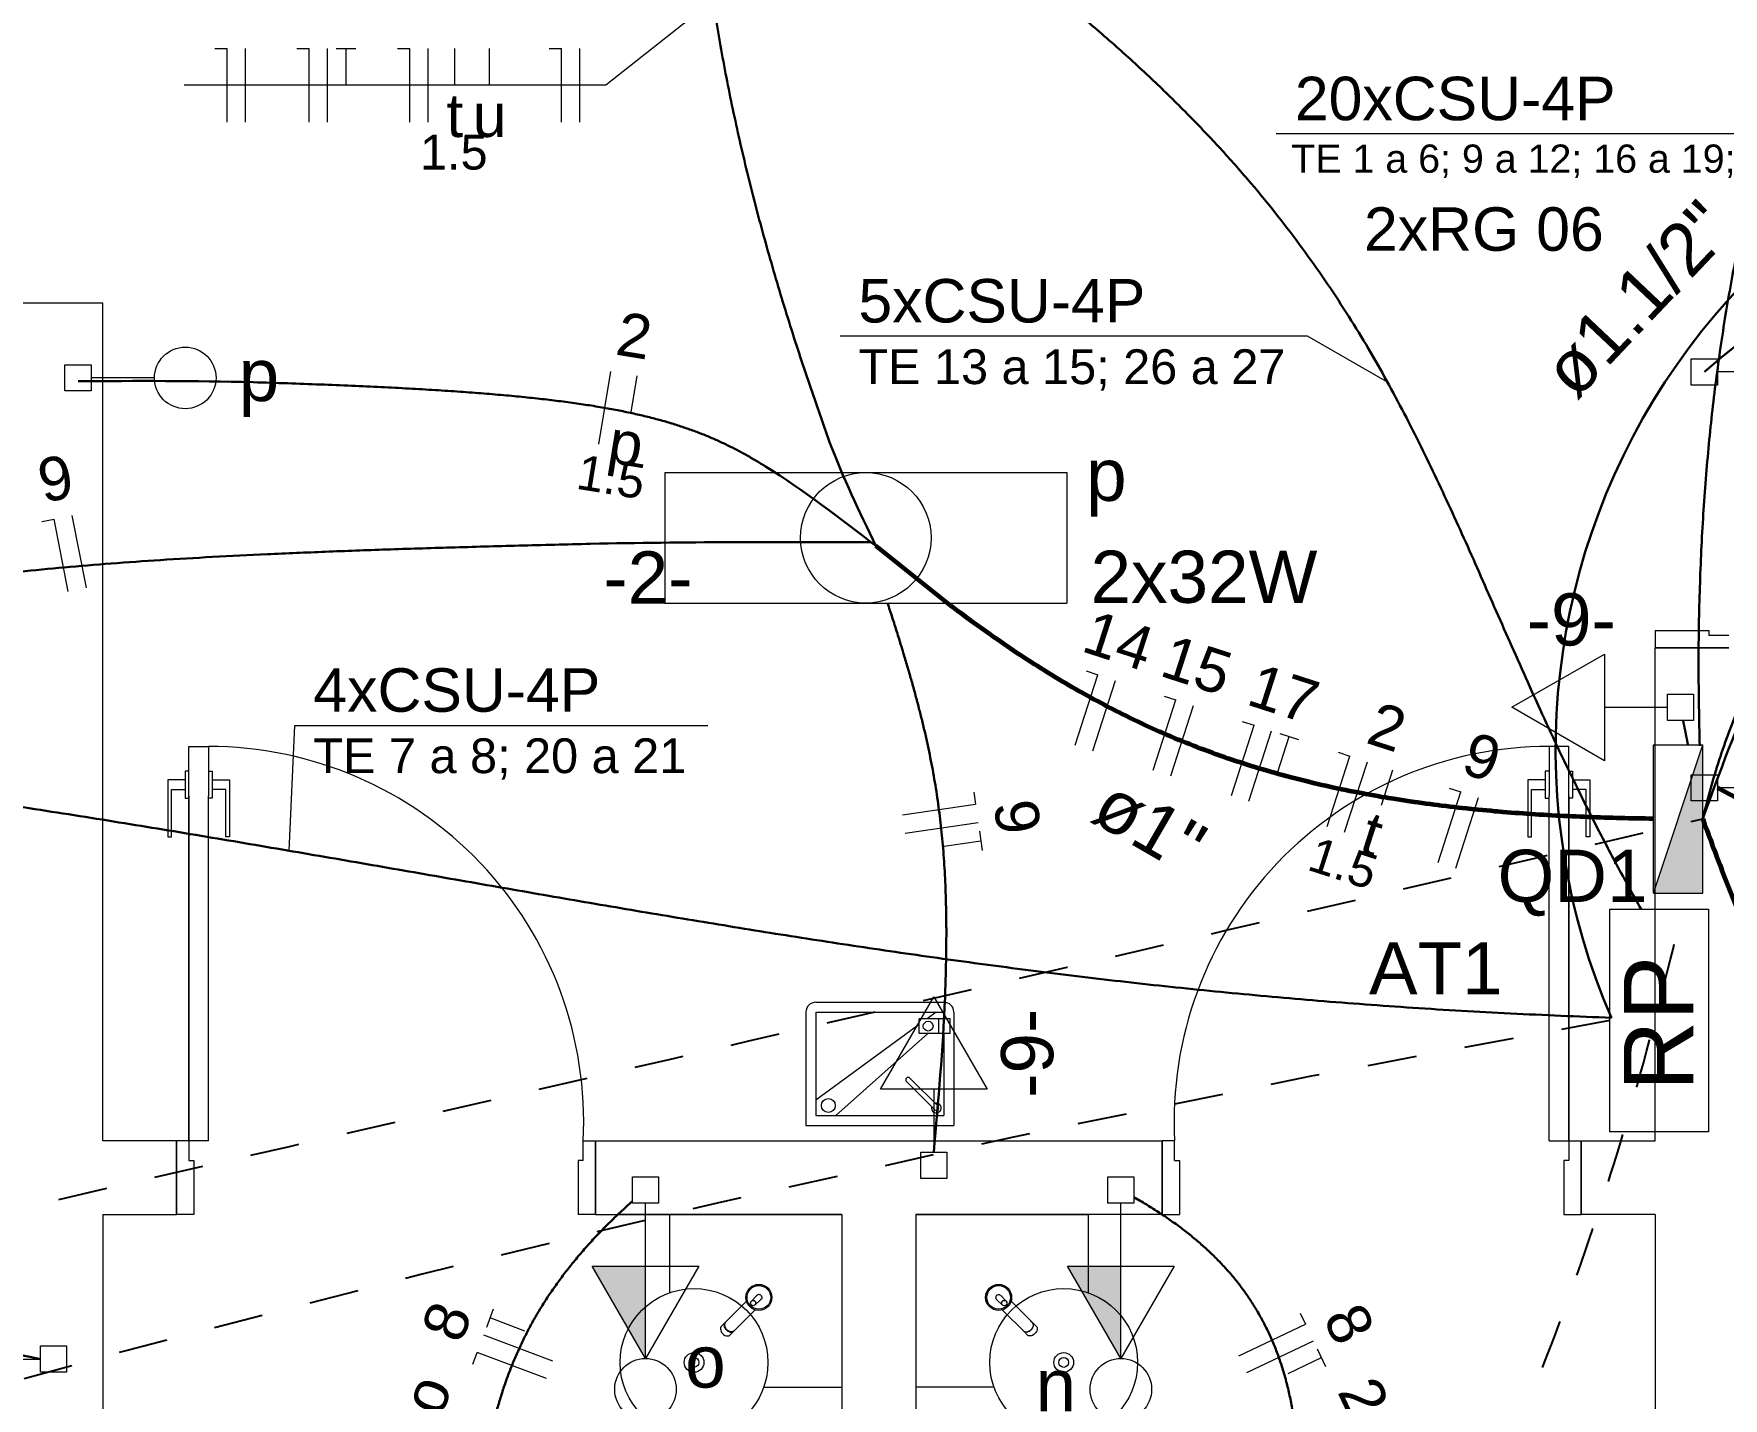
# Model space of a CAD drawing. Header units: millimetres. Extents: x 234.6 to 276.6, y 175.2 to 204.9.
# Drawn here: x 243.696 to 247.124, y 194.087 to 196.856 of the extents above; entities that cross this region are included whole.
import ezdxf

# ---------------------------------------------------------------- set-up
doc = ezdxf.new("R2010")
doc.units = ezdxf.units.MM
doc.header["$LTSCALE"] = 3
doc.header["$MEASUREMENT"] = 0
doc.linetypes.add('Dashed', pattern=[0.75, 0.5, -0.25])
doc.layers.get('0').update_dxf_attribs({"color": 2})
for name, color, linetype, lineweight in [('CE-Condutos', 3, 'Continuous', 30), ('CE-Textos condutos', 2, 'Continuous', 20), ('CE-Textos fios', 2, 'Continuous', 20), ('CROQUI', 1, 'Continuous', 13), ('EL-Condutos', 3, 'Continuous', 30), ('EL-Fios', 2, 'Continuous', 20), ('EL-Textos condutos', 2, 'Continuous', 20), ('EL-Textos fios', 2, 'Continuous', 20), ('EL-Textos pontos', 2, 'Continuous', 20), ('Folha_padrão', 6, 'Continuous', 60), ('P-SIMBOL', 170, 'Continuous', 20)]:
    doc.layers.add(name, color=color, linetype=linetype, lineweight=lineweight)
doc.styles.add('Arial', font='arial.ttf')

msp = doc.modelspace()

# ---------------------------------------------------------------- hatches: boundary and pattern name
at = {"layer": 'P-SIMBOL', "linetype": 'Continuous'}
for points in [[(246.9825, 195.1116), (247.0824, 195.1116), (247.0824, 195.4125)], [(244.9371, 194.3547), (244.9371, 194.1672), (244.8288, 194.3547)], [(245.9017, 194.3547), (245.9017, 194.1672), (245.7935, 194.3547)]]:
    msp.add_hatch(color=256, dxfattribs=at).paths.add_polyline_path(points)

# ---------------------------------------------------------------- linework, layer by layer
at = {"color": 3, "linetype": 'Dashed', "ltscale": 0.05}
msp.add_arc((253.192, 159.4538), 35.9553, 100.08801, 115.79053, dxfattribs=at)
for points in [[(237.5485, 191.8276), (240.0605, 193.3224), (244.4985, 194.6626), (247.0824, 195.2621)], [(238.078, 190.7824), (238.5554, 190.7721), (239.0218, 190.767), (239.4772, 190.7674), (239.9215, 190.774), (240.3543, 190.7874), (240.7757, 190.8082), (241.1854, 190.837), (241.5832, 190.8743), (241.9691, 190.9208), (242.3429, 190.977), (242.7044, 191.0435), (243.0535, 191.1209), (243.39, 191.2098), (243.7137, 191.3107), (244.0245, 191.4243), (244.3223, 191.5512), (244.6069, 191.6919), (244.8781, 191.8471), (245.1359, 192.0172), (245.3799, 192.203), (245.6101, 192.4049), (245.8264, 192.6237), (246.0285, 192.8598), (246.2163, 193.1138), (246.3897, 193.3864), (246.5485, 193.678), (246.6926, 193.9894), (246.8217, 194.3211), (246.9358, 194.6737), (247.0347, 195.0478)]]:
    msp.add_spline(points, degree=3, dxfattribs=at)
at = {"layer": 'CE-Condutos', "color": 170, "linetype": 'Continuous'}
msp.add_arc((248.1482, 195.4029), 1.3643, 90.2411, 203.5155, dxfattribs=at)
at = {"layer": 'CE-Condutos', "color": 170, "linetype": 'ByBlock', "ltscale": 0.05}
msp.add_spline([(246.9572, 195.0794), (246.9116, 195.1622), (246.8691, 195.2431), (246.8294, 195.322), (246.7921, 195.3992), (246.7568, 195.4748), (246.7232, 195.5488), (246.6909, 195.6215), (246.6594, 195.6929), (246.6285, 195.7631), (246.5977, 195.8323), (246.5666, 195.9006), (246.5349, 195.9682), (246.5022, 196.035), (246.4681, 196.1013), (246.4323, 196.1672), (246.3943, 196.2328), (246.3537, 196.2982), (246.3103, 196.3635), (246.2636, 196.4289), (246.2132, 196.4945), (246.1588, 196.5603), (246.0999, 196.6266), (246.0362, 196.6934), (245.9674, 196.7609), (245.893, 196.8291), (245.8126, 196.8983), (245.7259, 196.9684), (245.6326, 197.0397), (245.5321, 197.1123), (245.4242, 197.1862)], degree=3, dxfattribs=at)
at = {"layer": 'CE-Condutos', "color": 170, "linetype": 'Continuous'}
msp.add_spline([(240.6085, 195.5122), (241.2141, 195.5058), (241.4892, 195.4963), (241.7523, 195.4841), (242.0042, 195.4692), (242.2455, 195.452), (242.477, 195.4326), (242.6993, 195.4112), (242.9131, 195.3881), (243.1192, 195.3634), (243.3183, 195.3374), (243.511, 195.3102), (243.698, 195.2822), (243.8801, 195.2534), (244.058, 195.2241), (244.2323, 195.1945), (244.4038, 195.1649), (244.5731, 195.1354), (244.7409, 195.1062), (244.908, 195.0775), (245.0751, 195.0497), (245.2428, 195.0227), (245.4119, 194.997), (245.583, 194.9727), (245.7569, 194.9499), (245.9342, 194.9289), (246.1157, 194.91), (246.302, 194.8933), (246.4939, 194.879), (246.6921, 194.8674), (246.8972, 194.8586)], degree=3, dxfattribs=at)
at = {"layer": 'CE-Textos fios'}
for p, q in [((247.6006, 196.6525), (246.217, 196.6525)), ((246.2804, 196.2418), (245.3319, 196.2418)), ((246.2804, 196.2418), (245.3319, 196.2418)), ((246.4425, 196.1488), (246.2804, 196.2418)), ((244.2138, 195.1977), (244.2257, 195.4521)), ((244.2257, 195.4521), (245.0636, 195.4521)), ((244.2257, 195.4521), (245.0636, 195.4521))]:
    msp.add_line(p, q, dxfattribs=at)
at = {"layer": 'CROQUI'}
for p, q in [((243.8357, 196.3092), (243.5357, 196.3092)), ((243.8357, 194.6092), (243.8357, 196.3092)), ((246.9857, 195.6442), (246.9857, 195.6092)), ((247.0957, 195.6442), (246.9857, 195.6442)), ((246.9857, 195.6442), (246.9857, 195.6092)), ((247.0957, 195.6342), (247.0957, 195.6442)), ((246.9857, 194.6092), (246.9857, 195.6092)), ((247.1357, 195.6092), (246.9857, 195.6092)), ((246.9857, 195.6092), (247.1357, 195.6092)), ((247.1357, 195.6092), (246.9857, 195.6092)), ((247.1357, 195.6092), (246.9857, 195.6092)), ((246.9857, 195.6092), (247.1357, 195.6092)), ((246.9857, 194.6092), (246.9857, 195.6092)), ((247.1357, 195.6342), (247.0957, 195.6342)), ((244.0107, 194.6092), (244.0107, 195.4092)), ((244.0107, 194.6092), (244.0107, 195.4092)), ((244.0107, 195.4092), (244.0507, 195.4092)), ((244.0507, 195.4092), (244.0507, 195.3092)), ((246.8107, 195.4092), (246.7707, 195.4092)), ((246.7707, 195.4092), (246.7707, 195.3092)), ((246.8107, 194.6092), (246.8107, 195.4092)), ((246.8107, 194.6092), (246.8107, 195.4092)), ((244.0032, 195.3417), (243.9677, 195.3417)), ((243.9677, 195.3417), (243.9677, 195.2262)), ((244.0107, 195.3592), (244.0032, 195.3592)), ((244.0032, 195.3592), (244.0032, 195.3042)), ((244.0507, 195.3592), (244.0582, 195.3592)), ((244.0582, 195.3592), (244.0582, 195.3042)), ((244.0582, 195.3417), (244.0932, 195.3417)), ((244.0932, 195.3417), (244.0932, 195.2262)), ((246.7627, 195.3417), (246.7277, 195.3417)), ((246.7277, 195.3417), (246.7277, 195.2262)), ((246.7702, 195.3592), (246.7627, 195.3592)), ((246.7627, 195.3592), (246.7627, 195.3042)), ((246.8107, 195.3592), (246.8182, 195.3592)), ((246.8182, 195.3592), (246.8182, 195.3042)), ((246.8182, 195.3417), (246.8532, 195.3417)), ((246.8532, 195.3417), (246.8532, 195.2262)), ((243.9752, 195.2262), (243.9752, 195.3217)), ((243.9752, 195.3217), (244.0032, 195.3217)), ((244.0032, 195.3042), (244.0107, 195.3042)), ((244.0107, 195.3092), (244.0107, 194.6092)), ((244.0507, 194.6092), (244.0507, 195.3092)), ((244.0582, 195.3042), (244.0507, 195.3042)), ((244.0857, 195.3217), (244.0582, 195.3217)), ((244.0857, 195.2262), (244.0857, 195.3217)), ((246.7352, 195.2262), (246.7352, 195.3217)), ((246.7352, 195.3217), (246.7627, 195.3217)), ((246.7627, 195.3042), (246.7702, 195.3042)), ((246.7707, 194.6092), (246.7707, 195.3092)), ((246.8107, 195.3092), (246.8107, 194.6092)), ((246.8182, 195.3042), (246.8107, 195.3042)), ((246.8457, 195.3217), (246.8182, 195.3217)), ((246.8457, 195.2262), (246.8457, 195.3217)), ((243.9677, 195.2262), (243.9752, 195.2262)), ((244.0932, 195.2262), (244.0857, 195.2262)), ((246.7277, 195.2262), (246.7352, 195.2262)), ((246.8532, 195.2262), (246.8457, 195.2262)), ((245.2827, 194.8902), (245.5427, 194.8902)), ((245.2627, 194.8702), (245.2627, 194.6402)), ((245.2827, 194.8702), (245.5427, 194.8702)), ((245.2827, 194.8702), (245.2827, 194.6602)), ((245.4927, 194.8267), (245.4927, 194.8567)), ((245.5552, 194.8567), (245.4927, 194.8567)), ((245.5272, 194.8702), (245.5087, 194.8567)), ((245.5322, 194.8267), (245.5322, 194.8567)), ((245.5427, 194.8702), (245.5427, 194.8567)), ((245.5552, 194.8267), (245.5552, 194.8567)), ((245.5627, 194.8702), (245.5627, 194.6402)), ((245.4927, 194.8452), (245.2827, 194.6912)), ((245.3237, 194.6602), (245.5102, 194.8267)), ((245.5552, 194.8267), (245.4927, 194.8267)), ((245.5427, 194.8267), (245.5427, 194.6602)), ((245.5237, 194.6722), (245.4667, 194.7292)), ((245.5307, 194.6792), (245.4737, 194.7362)), ((245.2827, 194.6897), (245.2827, 194.6602)), ((245.2827, 194.6602), (245.5427, 194.6602)), ((245.2627, 194.6402), (245.5627, 194.6402)), ((243.9857, 194.6092), (243.8357, 194.6092)), ((243.9857, 194.6092), (243.9857, 194.4592)), ((243.9857, 194.6092), (243.9857, 194.4592)), ((243.9857, 194.6092), (243.9857, 194.4592)), ((243.9857, 194.6092), (243.9857, 194.4592)), ((243.9857, 194.6092), (243.9857, 194.4592)), ((243.9857, 194.6092), (243.9857, 194.4592)), ((243.9857, 194.6092), (243.9857, 194.4592)), ((244.0107, 194.6092), (243.9857, 194.6092)), ((243.9857, 194.6092), (243.9857, 194.4592)), ((243.9857, 194.4592), (243.9857, 194.6092)), ((243.9857, 194.6092), (243.9857, 194.4592)), ((244.0107, 194.6092), (244.0107, 194.5692)), ((244.0507, 194.6092), (244.0107, 194.6092)), ((244.8107, 194.6092), (244.8357, 194.6092)), ((244.8107, 194.5692), (244.8107, 194.6092)), ((244.8357, 194.6092), (245.9857, 194.6092)), ((244.8357, 194.6092), (244.8357, 194.4592)), ((244.8357, 194.4592), (244.8357, 194.6092)), ((244.8357, 194.6092), (244.8357, 194.4592)), ((244.8357, 194.6092), (244.8357, 194.4592)), ((244.8357, 194.4592), (244.8357, 194.6092)), ((244.8357, 194.6092), (244.8357, 194.4592)), ((245.9857, 194.6092), (245.9857, 194.4592)), ((245.9857, 194.4592), (245.9857, 194.6092)), ((245.9857, 194.6092), (245.9857, 194.4592)), ((246.0107, 194.6092), (245.9857, 194.6092)), ((245.9857, 194.6092), (245.9857, 194.4592)), ((245.9857, 194.4592), (245.9857, 194.6092)), ((245.9857, 194.6092), (245.9857, 194.4592)), ((246.0107, 194.5692), (246.0107, 194.6092)), ((246.7707, 194.6092), (246.8107, 194.6092)), ((246.8107, 194.6092), (246.8357, 194.6092)), ((246.8107, 194.6092), (246.8107, 194.5692)), ((246.8357, 194.6092), (246.9857, 194.6092)), ((246.8357, 194.6092), (246.8357, 194.4592)), ((246.8357, 194.6092), (246.8357, 194.4592)), ((246.8357, 194.6092), (246.8357, 194.4592)), ((246.8357, 194.6092), (246.8357, 194.4592)), ((246.8357, 194.6092), (246.8357, 194.4592)), ((246.8357, 194.6092), (246.8357, 194.4592)), ((246.8357, 194.6092), (246.8357, 194.4592)), ((246.8357, 194.4592), (246.8357, 194.6092)), ((246.8357, 194.6092), (246.8357, 194.4592)), ((244.0107, 194.5692), (244.0207, 194.5692)), ((244.0207, 194.5692), (244.0207, 194.4592)), ((244.8107, 194.5692), (244.8007, 194.5692)), ((244.8007, 194.5692), (244.8007, 194.4592)), ((246.0107, 194.5692), (246.0207, 194.5692)), ((246.0207, 194.5692), (246.0207, 194.4592)), ((246.8007, 194.5692), (246.8007, 194.4592)), ((246.8107, 194.5692), (246.8007, 194.5692)), ((243.8357, 194.4592), (243.8357, 194.0592)), ((243.8357, 194.4592), (243.9857, 194.4592)), ((244.0207, 194.4592), (243.9857, 194.4592)), ((244.8357, 194.4592), (244.8007, 194.4592)), ((244.8357, 194.4592), (245.3357, 194.4592)), ((245.1857, 194.4592), (244.8857, 194.4592)), ((245.2857, 194.4592), (244.9122, 194.4592)), ((244.9357, 194.4592), (245.3357, 194.4592)), ((244.9857, 194.4592), (244.9857, 194.3007)), ((245.3357, 194.4592), (244.9857, 194.4592)), ((245.0857, 194.4592), (245.2857, 194.4592)), ((245.3357, 194.4592), (245.3357, 194.1092)), ((245.3357, 194.4592), (245.3357, 192.6092)), ((245.4857, 194.4592), (245.4857, 194.1092)), ((245.4857, 194.4592), (245.8357, 194.4592)), ((245.9857, 194.4592), (245.4857, 194.4592)), ((245.4857, 194.4592), (245.4857, 192.6092)), ((245.8357, 194.4592), (245.8357, 194.3007)), ((245.9857, 194.4592), (246.0207, 194.4592)), ((246.8007, 194.4592), (246.8357, 194.4592)), ((246.9857, 194.4592), (246.8357, 194.4592)), ((246.9857, 194.4592), (246.9857, 194.0592)), ((245.1422, 194.2837), (245.0952, 194.2367)), ((245.1622, 194.2947), (245.1522, 194.2837)), ((245.1707, 194.2862), (245.1597, 194.2762)), ((245.1642, 194.2957), (245.1622, 194.2947)), ((245.1652, 194.2967), (245.1642, 194.2957)), ((245.1667, 194.2972), (245.1652, 194.2967)), ((245.1677, 194.2972), (245.1667, 194.2972)), ((245.1692, 194.2967), (245.1677, 194.2972)), ((245.1707, 194.2962), (245.1692, 194.2967)), ((245.1712, 194.2952), (245.1707, 194.2962)), ((245.1722, 194.2877), (245.1707, 194.2862)), ((245.1712, 194.2952), (245.1722, 194.2942)), ((245.1722, 194.2942), (245.1727, 194.2932)), ((245.1732, 194.2892), (245.1722, 194.2877)), ((245.1727, 194.2932), (245.1732, 194.2917)), ((245.1732, 194.2917), (245.1732, 194.2902)), ((245.1732, 194.2902), (245.1732, 194.2892)), ((245.6482, 194.2932), (245.6477, 194.2917)), ((245.6477, 194.2917), (245.6477, 194.2902)), ((245.6477, 194.2902), (245.6482, 194.2892)), ((245.6487, 194.2942), (245.6482, 194.2932)), ((245.6482, 194.2892), (245.6487, 194.2877)), ((245.6497, 194.2952), (245.6487, 194.2942)), ((245.6487, 194.2877), (245.6502, 194.2862)), ((245.6497, 194.2952), (245.6507, 194.2962)), ((245.6502, 194.2862), (245.6612, 194.2762)), ((245.6507, 194.2962), (245.6517, 194.2967)), ((245.6517, 194.2967), (245.6532, 194.2972)), ((245.6532, 194.2972), (245.6547, 194.2972)), ((245.6547, 194.2972), (245.6557, 194.2967)), ((245.6557, 194.2967), (245.6572, 194.2957)), ((245.6572, 194.2957), (245.6587, 194.2947)), ((245.6587, 194.2947), (245.6687, 194.2837)), ((245.6792, 194.2837), (245.7257, 194.2367)), ((245.0992, 194.2407), (245.0897, 194.2312)), ((245.0967, 194.2372), (245.0972, 194.2387)), ((245.0967, 194.2352), (245.0967, 194.2372)), ((245.0972, 194.2327), (245.0967, 194.2352)), ((245.0982, 194.2387), (245.0977, 194.2367)), ((245.0977, 194.2367), (245.0977, 194.2342)), ((245.0977, 194.2342), (245.0982, 194.2317)), ((245.0992, 194.2407), (245.0982, 194.2387)), ((245.1022, 194.2437), (245.0992, 194.2407)), ((245.1127, 194.2192), (245.1597, 194.2657)), ((245.7082, 194.2192), (245.6612, 194.2657)), ((245.7187, 194.2437), (245.7217, 194.2407)), ((245.7217, 194.2407), (245.7227, 194.2387)), ((245.7217, 194.2407), (245.7312, 194.2312)), ((245.7227, 194.2387), (245.7237, 194.2367)), ((245.7237, 194.2342), (245.7232, 194.2317)), ((245.7242, 194.2372), (245.7237, 194.2387)), ((245.7237, 194.2367), (245.7237, 194.2342)), ((245.7247, 194.2352), (245.7242, 194.2372)), ((245.7242, 194.2327), (245.7247, 194.2352)), ((245.0897, 194.2312), (245.0892, 194.2292)), ((245.0892, 194.2292), (245.0892, 194.2267)), ((245.0892, 194.2267), (245.0897, 194.2247)), ((245.0897, 194.2247), (245.0907, 194.2222)), ((245.0907, 194.2222), (245.0917, 194.2197)), ((245.0917, 194.2197), (245.0937, 194.2177)), ((245.0937, 194.2177), (245.0957, 194.2157)), ((245.0957, 194.2157), (245.0982, 194.2142)), ((245.0977, 194.2302), (245.0972, 194.2327)), ((245.0987, 194.2287), (245.0977, 194.2302)), ((245.0982, 194.2317), (245.0992, 194.2292)), ((245.0982, 194.2142), (245.1007, 194.2132)), ((245.1002, 194.2262), (245.0987, 194.2287)), ((245.0992, 194.2292), (245.1007, 194.2267)), ((245.1012, 194.2252), (245.1002, 194.2262)), ((245.1007, 194.2267), (245.1017, 194.2257)), ((245.1007, 194.2132), (245.1032, 194.2132)), ((245.1012, 194.2252), (245.1027, 194.2242)), ((245.1032, 194.2247), (245.1017, 194.2257)), ((245.1027, 194.2242), (245.1047, 194.2227)), ((245.1057, 194.2227), (245.1032, 194.2247)), ((245.1032, 194.2132), (245.1057, 194.2132)), ((245.1047, 194.2227), (245.1067, 194.2217)), ((245.1082, 194.2217), (245.1057, 194.2227)), ((245.1057, 194.2132), (245.1072, 194.2132)), ((245.1067, 194.2217), (245.1087, 194.2207)), ((245.1072, 194.2132), (245.1172, 194.2232)), ((245.1102, 194.2212), (245.1082, 194.2217)), ((245.1087, 194.2207), (245.1112, 194.2202)), ((245.1127, 194.2212), (245.1102, 194.2212)), ((245.1112, 194.2202), (245.1132, 194.2207)), ((245.1147, 194.2217), (245.1127, 194.2212)), ((245.1132, 194.2207), (245.1147, 194.2212)), ((245.1172, 194.2232), (245.1147, 194.2217)), ((245.1172, 194.2232), (245.1197, 194.2262)), ((245.7042, 194.2232), (245.7012, 194.2262)), ((245.7042, 194.2232), (245.7062, 194.2217)), ((245.7137, 194.2132), (245.7042, 194.2232)), ((245.7062, 194.2217), (245.7082, 194.2212)), ((245.7077, 194.2207), (245.7062, 194.2212)), ((245.7097, 194.2202), (245.7077, 194.2207)), ((245.7082, 194.2212), (245.7107, 194.2212)), ((245.7122, 194.2207), (245.7097, 194.2202)), ((245.7107, 194.2212), (245.7132, 194.2217)), ((245.7142, 194.2217), (245.7122, 194.2207)), ((245.7132, 194.2217), (245.7157, 194.2227)), ((245.7157, 194.2132), (245.7137, 194.2132)), ((245.7162, 194.2227), (245.7142, 194.2217)), ((245.7157, 194.2227), (245.7182, 194.2247)), ((245.7177, 194.2132), (245.7157, 194.2132)), ((245.7187, 194.2242), (245.7162, 194.2227)), ((245.7202, 194.2132), (245.7177, 194.2132)), ((245.7182, 194.2247), (245.7192, 194.2257)), ((245.7197, 194.2252), (245.7187, 194.2242)), ((245.7202, 194.2267), (245.7192, 194.2257)), ((245.7197, 194.2252), (245.7207, 194.2262)), ((245.7222, 194.2292), (245.7202, 194.2267)), ((245.7227, 194.2142), (245.7202, 194.2132)), ((245.7207, 194.2262), (245.7222, 194.2287)), ((245.7232, 194.2317), (245.7222, 194.2292)), ((245.7222, 194.2287), (245.7232, 194.2302)), ((245.7252, 194.2157), (245.7227, 194.2142)), ((245.7232, 194.2302), (245.7242, 194.2327)), ((245.7272, 194.2177), (245.7252, 194.2157)), ((245.7292, 194.2197), (245.7272, 194.2177)), ((245.7307, 194.2222), (245.7292, 194.2197)), ((245.7317, 194.2247), (245.7307, 194.2222)), ((245.7312, 194.2312), (245.7317, 194.2292)), ((245.7317, 194.2292), (245.7317, 194.2267)), ((245.7317, 194.2267), (245.7317, 194.2247)), ((245.1767, 194.1092), (245.3357, 194.1092)), ((245.6442, 194.1092), (245.4857, 194.1092))]:
    msp.add_line(p, q, dxfattribs=at)
for centre, radius in [((245.5107, 194.8417), 0.00991), ((245.3082, 194.6807), 0.0141), ((245.0357, 194.1592), 0.15), ((245.1672, 194.2912), 0.0264), ((245.1672, 194.2912), 0.024), ((245.6537, 194.2912), 0.0264), ((245.6537, 194.2912), 0.024), ((245.7857, 194.1592), 0.15), ((245.1557, 194.2797), 0.0054), ((245.6652, 194.2797), 0.0054), ((245.0357, 194.1592), 0.02), ((245.0357, 194.1592), 0.01), ((245.7857, 194.1592), 0.02), ((245.7857, 194.1592), 0.01)]:
    msp.add_circle(centre, radius, dxfattribs=at)
for centre, radius, start, end in [((244.0507, 194.6482), 0.761, 357.062, 90), ((246.7707, 194.6482), 0.761, 90, 182.938), ((245.2827, 194.8702), 0.02, 90, 180), ((245.5427, 194.8702), 0.02, 0, 90), ((245.4702, 194.7327), 0.005, 45, 225), ((245.5272, 194.6757), 0.00991, 165.305, 104.695), ((245.5272, 194.6757), 0.005, 225, 45)]:
    msp.add_arc(centre, radius, start, end, dxfattribs=at)
at = {"layer": 'EL-Condutos', "color": 3, "linetype": 'Continuous'}
msp.add_arc((248.0427, 195.0878), 1.4441, 76.4621, 131.5057, dxfattribs=at)
for points in [[(254.8529, 199.1243), (254.6101, 198.7728), (254.3549, 198.4626), (254.0883, 198.1909), (253.8118, 197.9548), (253.5263, 197.7517), (253.2333, 197.5787), (252.9339, 197.4332), (252.6293, 197.3122), (252.3208, 197.213), (252.0095, 197.133), (251.6967, 197.0692), (251.3835, 197.0189), (251.0713, 196.9793), (250.7612, 196.9478), (250.4545, 196.9214), (250.1523, 196.8974), (249.8559, 196.8731), (249.5665, 196.8456), (249.2853, 196.8122), (249.0135, 196.7702), (248.7524, 196.7167), (248.5032, 196.6489), (248.267, 196.5642), (248.0451, 196.4597), (247.8388, 196.3327), (247.6492, 196.1803), (247.4775, 195.9998), (247.325, 195.7885), (247.1929, 195.5435), (247.0824, 195.2621)], [(247.0824, 195.2621), (247.0981, 195.3227), (247.116, 195.3818), (247.136, 195.4394), (247.1581, 195.4953), (247.1821, 195.5497), (247.208, 195.6024), (247.2359, 195.6535), (247.2655, 195.703), (247.2968, 195.7508), (247.3298, 195.797), (247.3644, 195.8414), (247.4006, 195.8842), (247.4383, 195.9252), (247.4774, 195.9645), (247.5178, 196.002), (247.5596, 196.0378), (247.6027, 196.0718), (247.6469, 196.104), (247.6922, 196.1344), (247.7386, 196.1629), (247.786, 196.1896), (247.8343, 196.2145), (247.8836, 196.2375), (247.9336, 196.2586), (247.9844, 196.2777), (248.0359, 196.295), (248.088, 196.3103), (248.1407, 196.3237), (248.1939, 196.3351), (248.2476, 196.3446)], [(245.4048, 195.8161), (245.1804, 195.9776), (245.1608, 195.9896), (245.1411, 196.0009), (245.121, 196.0117), (245.1006, 196.022), (245.0796, 196.0317), (245.058, 196.0409), (245.0355, 196.0496), (245.0121, 196.0578), (244.9877, 196.0656), (244.962, 196.0729), (244.9349, 196.0798), (244.9064, 196.0863), (244.8763, 196.0924), (244.8445, 196.0981), (244.8107, 196.1035), (244.775, 196.1085), (244.7371, 196.1132), (244.697, 196.1176), (244.6544, 196.1217), (244.6093, 196.1255), (244.5615, 196.1291), (244.5109, 196.1324), (244.4573, 196.1356), (244.4007, 196.1385), (244.3409, 196.1412), (244.2777, 196.1438), (244.211, 196.1462), (244.1408, 196.1484), (243.7857, 196.1506)], [(245.4283, 195.7005), (245.4379, 195.6707), (245.4472, 195.6417), (245.456, 195.6134), (245.4643, 195.5858), (245.4723, 195.5588), (245.4798, 195.5323), (245.4869, 195.5063), (245.4936, 195.4806), (245.4999, 195.4553), (245.5058, 195.4302), (245.5112, 195.4052), (245.5163, 195.3803), (245.521, 195.3555), (245.5253, 195.3306), (245.5292, 195.3055), (245.5327, 195.2803), (245.5359, 195.2548), (245.5386, 195.2289), (245.541, 195.2026), (245.543, 195.1758), (245.5446, 195.1485), (245.5459, 195.1205), (245.5468, 195.0918), (245.5474, 195.0623), (245.5476, 195.0319), (245.5474, 195.0006), (245.5469, 194.9684), (245.5461, 194.935), (245.5449, 194.9005), (245.5221, 194.5857)], [(244.9108, 194.4865), (244.8863, 194.4641), (244.863, 194.4418), (244.841, 194.4195), (244.8203, 194.3971), (244.8008, 194.3747), (244.7824, 194.3522), (244.7651, 194.3297), (244.7489, 194.307), (244.7337, 194.2843), (244.7195, 194.2613), (244.7063, 194.2382), (244.694, 194.2148), (244.6826, 194.1912), (244.672, 194.1674), (244.6623, 194.1433), (244.6532, 194.1189), (244.645, 194.0941), (244.6374, 194.069), (244.6304, 194.0435), (244.6241, 194.0177), (244.6183, 193.9913), (244.613, 193.9646), (244.6082, 193.9374), (244.6039, 193.9096), (244.6, 193.8814), (244.5965, 193.8526), (244.5932, 193.8232), (244.5903, 193.7932), (244.5877, 193.7626), (244.5914, 193.5992)], [(245.9284, 194.4944), (245.9528, 194.4801), (245.9764, 194.4653), (245.9992, 194.45), (246.0211, 194.4342), (246.0422, 194.4179), (246.0624, 194.401), (246.0817, 194.3835), (246.1001, 194.3654), (246.1176, 194.3466), (246.1342, 194.3271), (246.1498, 194.3068), (246.1645, 194.2857), (246.1782, 194.2638), (246.1909, 194.241), (246.2026, 194.2174), (246.2133, 194.1928), (246.223, 194.1673), (246.2316, 194.1408), (246.2392, 194.1132), (246.2457, 194.0845), (246.2511, 194.0548), (246.2555, 194.0239), (246.2587, 193.9918), (246.2608, 193.9586), (246.2617, 193.924), (246.2615, 193.8882), (246.2602, 193.8511), (246.2576, 193.8126), (246.2539, 193.7728), (246.2405, 193.5992)]]:
    msp.add_spline(points, degree=3, dxfattribs=at)
for points, knots in [([(247.0763, 195.4107), (247.0752, 195.4637), (247.073, 195.568), (247.0755, 195.7217), (247.0821, 195.87), (247.0932, 196.0131), (247.1085, 196.1511), (247.1279, 196.2844), (247.1513, 196.4132), (247.1786, 196.5376), (247.2096, 196.6579), (247.2442, 196.7744), (247.2824, 196.8871), (247.3239, 196.9964), (247.3687, 197.1025), (247.4166, 197.2055), (247.4675, 197.3058), (247.5213, 197.4035), (247.5778, 197.4989), (247.637, 197.5921), (247.6987, 197.6834), (247.7628, 197.7731), (247.8292, 197.8612), (247.8977, 197.9482), (247.9682, 198.0341), (248.0406, 198.1193), (248.1148, 198.2039), (248.1906, 198.2881), (248.268, 198.3722), (248.3469, 198.4563), (248.4273, 198.5422), (248.4832, 198.5983), (248.512, 198.6267)], [0, 0, 0, 0, 0.159246, 0.312835, 0.461124, 0.604474, 0.743249, 0.877812, 1.008529, 1.135759, 1.259861, 1.381184, 1.500073, 1.616859, 1.731863, 1.845389, 1.957729, 2.069154, 2.179919, 2.29026, 2.400394, 2.51052, 2.620817, 2.73145, 2.842566, 2.954298, 3.066766, 3.180078, 3.294334, 3.409624, 3.526033, 3.647326, 3.647326, 3.647326, 3.647326]), ([(245.1011, 197.8582), (245.0962, 197.838), (245.0869, 197.7977), (245.0749, 197.7368), (245.0649, 197.6759), (245.0567, 197.6145), (245.0503, 197.5527), (245.0457, 197.4905), (245.0428, 197.428), (245.0415, 197.3653), (245.0418, 197.3022), (245.0437, 197.2389), (245.0471, 197.1753), (245.052, 197.1116), (245.0583, 197.0477), (245.0659, 196.9837), (245.0748, 196.9196), (245.085, 196.8554), (245.0965, 196.7911), (245.1091, 196.7269), (245.1228, 196.6626), (245.1376, 196.5984), (245.1534, 196.5342), (245.1701, 196.4702), (245.1878, 196.4063), (245.2064, 196.3425), (245.2258, 196.2789), (245.246, 196.2155), (245.2669, 196.1524), (245.2886, 196.0896), (245.3282, 195.9749), (245.3713, 195.8855), (245.4048, 195.8161)], [0.12389, 0.12389, 0.12389, 0.12389, 0.186412, 0.248075, 0.309846, 0.371762, 0.433859, 0.496165, 0.558703, 0.621494, 0.684552, 0.747886, 0.811505, 0.87541, 0.9396, 1.004072, 1.068816, 1.133824, 1.199081, 1.264571, 1.330276, 1.396176, 1.462247, 1.528465, 1.594803, 1.661232, 1.727722, 1.794243, 1.860761, 1.927241, 1.993649, 2.224541, 2.224541, 2.224541, 2.224541]), ([(242.3769, 195.2917), (242.3994, 195.3066), (242.4438, 195.3356), (242.5096, 195.3777), (242.5737, 195.4171), (242.6366, 195.454), (242.6987, 195.4884), (242.7601, 195.5204), (242.8214, 195.5502), (242.8828, 195.5778), (242.9447, 195.6033), (243.0075, 195.6268), (243.0714, 195.6484), (243.137, 195.6682), (243.2044, 195.6863), (243.2741, 195.7028), (243.3464, 195.7177), (243.4216, 195.7313), (243.5001, 195.7435), (243.5823, 195.7544), (243.6685, 195.7643), (243.7591, 195.773), (243.8544, 195.7809), (243.9547, 195.7878), (244.0604, 195.7941), (244.1719, 195.7996), (244.2896, 195.8046), (244.4137, 195.8091), (244.5446, 195.8132), (244.6827, 195.8169), (244.9669, 195.8246), (245.2051, 195.8243), (245.3949, 195.8241)], [0.218482, 0.218482, 0.218482, 0.218482, 0.299603, 0.377537, 0.452704, 0.52548, 0.596253, 0.665418, 0.73338, 0.800555, 0.867365, 0.934239, 1.001608, 1.069906, 1.139566, 1.211016, 1.284681, 1.360979, 1.440318, 1.523102, 1.609727, 1.700579, 1.796041, 1.896489, 2.002293, 2.11382, 2.231434, 2.355496, 2.486364, 2.624394, 2.769942, 3.339124, 3.339124, 3.339124, 3.339124]), ([(242.2904, 195.0267), (242.3008, 195.0123), (242.3222, 194.9836), (242.3562, 194.9424), (242.3899, 194.9016), (242.4234, 194.8622), (242.4567, 194.824), (242.49, 194.787), (242.5232, 194.7513), (242.5566, 194.7166), (242.5901, 194.6832), (242.6239, 194.6509), (242.658, 194.6197), (242.6926, 194.5896), (242.7276, 194.5606), (242.7632, 194.5326), (242.7996, 194.5057), (242.8366, 194.4799), (242.8745, 194.455), (242.9133, 194.4311), (242.9531, 194.4082), (242.994, 194.3862), (243.0361, 194.3652), (243.0794, 194.3451), (243.124, 194.3259), (243.17, 194.3075), (243.2176, 194.29), (243.2667, 194.2733), (243.3174, 194.2574), (243.3699, 194.2424), (243.4998, 194.2082), (243.6137, 194.1853), (243.7092, 194.1661)], [0.172283, 0.172283, 0.172283, 0.172283, 0.225711, 0.27973, 0.332558, 0.384268, 0.434937, 0.484645, 0.533473, 0.581506, 0.628833, 0.675545, 0.721737, 0.76751, 0.812965, 0.858209, 0.903351, 0.948504, 0.993783, 1.039306, 1.085191, 1.131561, 1.178535, 1.226236, 1.274786, 1.324305, 1.374914, 1.42673, 1.47987, 1.534451, 1.590584, 1.882687, 1.882687, 1.882687, 1.882687])]:
    msp.add_open_spline(points, degree=3, knots=knots, dxfattribs=at)
at = {"layer": 'EL-Condutos', "linetype": 'Continuous'}
msp.add_spline([(247.0426, 195.4623), (247.043, 195.4603), (247.0434, 195.4583), (247.0437, 195.4564), (247.0441, 195.4545), (247.0445, 195.4526), (247.0449, 195.4507), (247.0452, 195.4489), (247.0456, 195.4471), (247.0459, 195.4453), (247.0463, 195.4436), (247.0466, 195.4418), (247.047, 195.4401), (247.0473, 195.4384), (247.0476, 195.4367), (247.048, 195.4351), (247.0483, 195.4334), (247.0486, 195.4318), (247.0489, 195.4302), (247.0493, 195.4287), (247.0496, 195.4271), (247.0499, 195.4256), (247.0502, 195.4241), (247.0505, 195.4226), (247.0508, 195.4211), (247.0511, 195.4196), (247.0513, 195.4182), (247.0516, 195.4167), (247.0519, 195.4153), (247.0522, 195.4139), (247.0525, 195.4125)], degree=3, dxfattribs=at)
at = {"layer": 'EL-Fios'}
for p, q in [((244.0631, 196.826), (244.0881, 196.826)), ((244.0881, 196.676), (244.0881, 196.826)), ((244.1256, 196.676), (244.1256, 196.826)), ((244.2297, 196.826), (244.2547, 196.826)), ((244.2547, 196.676), (244.2547, 196.826)), ((244.2922, 196.676), (244.2922, 196.826)), ((244.3097, 196.826), (244.3497, 196.826)), ((244.3297, 196.751), (244.3297, 196.826)), ((244.4338, 196.826), (244.4588, 196.826)), ((244.4588, 196.676), (244.4588, 196.826)), ((244.4963, 196.676), (244.4963, 196.826)), ((244.5503, 196.751), (244.5503, 196.826)), ((244.6209, 196.751), (244.6209, 196.826)), ((244.7415, 196.826), (244.7665, 196.826)), ((244.7665, 196.676), (244.7665, 196.826)), ((244.804, 196.676), (244.804, 196.826)), ((244.8424, 196.0224), (244.8667, 196.1705)), ((244.9079, 196.0877), (244.92, 196.1617)), ((243.7125, 195.866), (243.737, 195.8708)), ((243.766, 195.7236), (243.737, 195.8708)), ((243.8028, 195.7309), (243.7738, 195.878)), ((245.8089, 195.4121), (245.855, 195.5549)), ((245.8312, 195.5625), (245.855, 195.5549)), ((245.8446, 195.4006), (245.8907, 195.5433)), ((245.9674, 195.3609), (246.0135, 195.5037)), ((245.9897, 195.5113), (246.0135, 195.5037)), ((246.0031, 195.3494), (246.0492, 195.4921)), ((246.1259, 195.3097), (246.172, 195.4525)), ((246.1482, 195.4602), (246.172, 195.4525)), ((246.1616, 195.2982), (246.2077, 195.441)), ((246.2244, 195.4356), (246.2624, 195.4233)), ((246.2204, 195.3581), (246.2434, 195.4294)), ((246.3201, 195.247), (246.3662, 195.3898)), ((246.3424, 195.3974), (246.3662, 195.3898)), ((246.3558, 195.2355), (246.4019, 195.3782)), ((246.4303, 195.2903), (246.4533, 195.3616)), ((245.6034, 195.3166), (245.607, 195.2919)), ((246.5458, 195.1741), (246.5919, 195.3169)), ((246.5681, 195.3246), (246.5919, 195.3169)), ((246.5815, 195.1626), (246.6276, 195.3054)), ((245.4585, 195.2705), (245.607, 195.2919)), ((245.4638, 195.2334), (245.6123, 195.2547)), ((245.6148, 195.2374), (245.6205, 195.1978)), ((245.5434, 195.2069), (245.6176, 195.2176)), ((244.6149, 194.2307), (244.629, 194.2681)), ((244.6922, 194.223), (244.622, 194.2494)), ((246.141, 194.1724), (246.2765, 194.2367)), ((246.2658, 194.2593), (246.2765, 194.2367)), ((244.7492, 194.1616), (244.6088, 194.2143)), ((246.1571, 194.1385), (246.2926, 194.2028)), ((244.5868, 194.1558), (244.5956, 194.1792)), ((244.736, 194.1264), (244.5956, 194.1792)), ((246.2409, 194.1368), (246.3086, 194.169)), ((246.3001, 194.187), (246.3172, 194.1509))]:
    msp.add_line(p, q, dxfattribs=at)
at = {"layer": 'EL-Textos fios'}
for p, q in [((245.0745, 196.9234), (244.8568, 196.751)), ((244.8568, 196.751), (244.0013, 196.751))]:
    msp.add_line(p, q, dxfattribs=at)
at = {"layer": 'Folha_padrão', "color": 3, "linetype": 'Continuous'}
msp.add_lwpolyline([(246.9825, 195.2625), (246.9742, 195.2626), (246.9659, 195.2628), (246.9577, 195.2629), (246.9494, 195.263), (246.9412, 195.2632), (246.9329, 195.2634), (246.9246, 195.2635), (246.9149, 195.2638), (246.9081, 195.2639), (246.8999, 195.2642), (246.8916, 195.2644), (246.8833, 195.2647), (246.8751, 195.2649), (246.8668, 195.2652), (246.8586, 195.2655), (246.8495, 195.2659), (246.842, 195.2662), (246.8338, 195.2665), (246.8255, 195.2669), (246.8173, 195.2672), (246.809, 195.2676), (246.8008, 195.268), (246.7925, 195.2685), (246.7862, 195.2688), (246.776, 195.2694), (246.7678, 195.2698), (246.7595, 195.2703), (246.7513, 195.2708), (246.743, 195.2713), (246.7348, 195.2719), (246.7248, 195.2726), (246.7183, 195.273), (246.7101, 195.2736), (246.7018, 195.2742), (246.6936, 195.2749), (246.6853, 195.2755), (246.6771, 195.2762), (246.6653, 195.2772), (246.6606, 195.2776), (246.6524, 195.2783), (246.6442, 195.2791), (246.6359, 195.2799), (246.6277, 195.2807), (246.6195, 195.2815), (246.6076, 195.2827), (246.6031, 195.2832), (246.5948, 195.2841), (246.5866, 195.285), (246.5784, 195.2859), (246.5702, 195.2868), (246.562, 195.2878), (246.5517, 195.2891), (246.5456, 195.2898), (246.5374, 195.2909), (246.5292, 195.2919), (246.521, 195.293), (246.5128, 195.2941), (246.5046, 195.2953), (246.4974, 195.2963), (246.4883, 195.2976), (246.4801, 195.2989), (246.4719, 195.3001), (246.4638, 195.3014), (246.4556, 195.3027), (246.4446, 195.3045), (246.4393, 195.3054), (246.4312, 195.3067), (246.423, 195.3081), (246.4149, 195.3096), (246.4068, 195.311), (246.3986, 195.3125), (246.3933, 195.3135), (246.3824, 195.3156), (246.3743, 195.3172), (246.3662, 195.3188), (246.3581, 195.3204), (246.35, 195.3221), (246.3434, 195.3235), (246.3338, 195.3256), (246.3257, 195.3273), (246.3177, 195.3291), (246.3096, 195.3309), (246.3016, 195.3328), (246.2948, 195.3344), (246.2855, 195.3366), (246.2775, 195.3386), (246.2694, 195.3406), (246.2614, 195.3426), (246.2534, 195.3447), (246.2475, 195.3462), (246.2374, 195.3489), (246.2295, 195.351), (246.2215, 195.3532), (246.2136, 195.3555), (246.2056, 195.3577), (246.2013, 195.359), (246.1897, 195.3624), (246.1818, 195.3647), (246.1739, 195.3671), (246.166, 195.3696), (246.1561, 195.3727), (246.1503, 195.3746), (246.1424, 195.3771), (246.1346, 195.3797), (246.1267, 195.3823), (246.1189, 195.385), (246.1119, 195.3874), (246.1033, 195.3904), (246.0955, 195.3932), (246.0877, 195.396), (246.08, 195.3988), (246.0687, 195.403), (246.0645, 195.4046), (246.0568, 195.4076), (246.0491, 195.4106), (246.0414, 195.4136), (246.0337, 195.4166), (246.0262, 195.4197), (246.0184, 195.4229), (246.0108, 195.426), (246.0032, 195.4293), (245.9956, 195.4325), (245.9845, 195.4373), (245.9804, 195.4391), (245.9728, 195.4425), (245.9653, 195.4458), (245.9578, 195.4493), (245.9503, 195.4527), (245.9434, 195.4559), (245.9353, 195.4598), (245.9279, 195.4633), (245.9204, 195.4669), (245.913, 195.4706), (245.9029, 195.4756), (245.8982, 195.4779), (245.8909, 195.4817), (245.8835, 195.4854), (245.8762, 195.4892), (245.8689, 195.4931), (245.8629, 195.4963), (245.8543, 195.5009), (245.847, 195.5048), (245.8398, 195.5088), (245.8325, 195.5128), (245.8232, 195.518), (245.8181, 195.5209), (245.8109, 195.5249), (245.8038, 195.5291), (245.7966, 195.5332), (245.7895, 195.5374), (245.7839, 195.5407), (245.7753, 195.5459), (245.7682, 195.5501), (245.7612, 195.5544), (245.7541, 195.5588), (245.7449, 195.5645), (245.7401, 195.5675), (245.7331, 195.5719), (245.7261, 195.5763), (245.7192, 195.5808), (245.7122, 195.5853), (245.706, 195.5893), (245.6984, 195.5943), (245.6915, 195.5989), (245.6846, 195.6034), (245.6778, 195.6081), (245.6709, 195.6127), (245.6671, 195.6153), (245.6573, 195.622), (245.6505, 195.6267), (245.6437, 195.6314), (245.6369, 195.6362), (245.6283, 195.6423), (245.6234, 195.6457), (245.6167, 195.6505), (245.61, 195.6553), (245.6033, 195.6602), (245.5966, 195.665), (245.5893, 195.6704), (245.5833, 195.6748), (245.5767, 195.6798), (245.5701, 195.6847), (245.5634, 195.6896), (245.5568, 195.6946), (245.4048, 195.8161)], dxfattribs=at)
msp.add_open_spline([(248.1782, 194.1397), (248.1694, 194.1621), (248.152, 194.2049), (248.1246, 194.2667), (248.0983, 194.325), (248.0721, 194.3807), (248.0461, 194.434), (248.0202, 194.485), (247.9944, 194.5337), (247.9686, 194.5803), (247.9427, 194.6248), (247.9167, 194.6673), (247.8905, 194.7079), (247.864, 194.7467), (247.8373, 194.7838), (247.8101, 194.8192), (247.7825, 194.8531), (247.7544, 194.8856), (247.7257, 194.9167), (247.6964, 194.9465), (247.6664, 194.9752), (247.6357, 195.0027), (247.6041, 195.0292), (247.5717, 195.0548), (247.5383, 195.0796), (247.504, 195.1036), (247.4685, 195.127), (247.432, 195.1498), (247.3943, 195.1722), (247.3553, 195.1942), (247.2608, 195.2445), (247.1798, 195.2886), (247.1122, 195.3255)], degree=3, knots=[0.353729, 0.353729, 0.353729, 0.353729, 0.426019, 0.492454, 0.556381, 0.61792, 0.677187, 0.734305, 0.789398, 0.842591, 0.894014, 0.943799, 0.99208, 1.038996, 1.084686, 1.129295, 1.172967, 1.21585, 1.258093, 1.299844, 1.341254, 1.38247, 1.423639, 1.464905, 1.50641, 1.548292, 1.590683, 1.633714, 1.677511, 1.722193, 1.767878, 1.99885, 1.99885, 1.99885, 1.99885], dxfattribs=at)
msp.add_spline([(247.0824, 195.2621), (247.1136, 195.1785), (247.1458, 195.0972), (247.1789, 195.0182), (247.213, 194.9417), (247.2479, 194.8675), (247.2835, 194.7957), (247.3198, 194.7263), (247.3568, 194.6594), (247.3942, 194.5948), (247.4322, 194.5327), (247.4705, 194.4731), (247.5092, 194.4159), (247.5481, 194.3613), (247.5871, 194.3091), (247.6263, 194.2594), (247.6655, 194.2122), (247.7047, 194.1676), (247.7438, 194.1255), (247.7827, 194.0859), (247.8213, 194.0489), (247.8596, 194.0145), (247.8976, 193.9827), (247.935, 193.9535), (247.9719, 193.927), (248.0082, 193.903), (248.0438, 193.8817), (248.0787, 193.863), (248.1127, 193.8471), (248.1459, 193.8337), (248.178, 193.8231)], degree=3, dxfattribs=at)
at = {"layer": 'P-SIMBOL'}
for p, q in [((247.0592, 196.1427), (247.0592, 196.1957)), ((247.0592, 196.1957), (247.1122, 196.1957)), ((247.1122, 196.1957), (247.1122, 196.1427)), ((243.7592, 196.1307), (243.7592, 196.1837)), ((243.7592, 196.1837), (243.8122, 196.1837)), ((243.8122, 196.1837), (243.8122, 196.1307)), ((243.9407, 196.1572), (243.8122, 196.1572)), ((247.2402, 196.1692), (247.1122, 196.1692)), ((243.8122, 196.1307), (243.7592, 196.1307)), ((247.1122, 196.1427), (247.0592, 196.1427)), ((244.9762, 195.9652), (245.7922, 195.9652)), ((244.9762, 195.9652), (244.9762, 195.7002)), ((245.7922, 195.9652), (245.7922, 195.7002)), ((244.9762, 195.7002), (245.7922, 195.7002)), ((246.6953, 195.4887), (246.8828, 195.5969)), ((246.8828, 195.5969), (246.8828, 195.3804)), ((247.0108, 195.4622), (247.0108, 195.5152)), ((247.0108, 195.5152), (247.0638, 195.5152)), ((247.0638, 195.5152), (247.0638, 195.4622)), ((246.8828, 195.3804), (246.6953, 195.4887)), ((246.8828, 195.4887), (247.0108, 195.4887)), ((247.0638, 195.4622), (247.0108, 195.4622)), ((246.9825, 195.1116), (246.9825, 195.4125)), ((246.9825, 195.4125), (247.0824, 195.4125)), ((246.9825, 195.1116), (247.0824, 195.4125)), ((247.0824, 195.1116), (247.0824, 195.4125)), ((247.0592, 195.299), (247.0592, 195.352)), ((247.0592, 195.352), (247.1122, 195.352)), ((247.1122, 195.352), (247.1122, 195.299)), ((247.1122, 195.299), (247.0592, 195.299)), ((247.2402, 195.3255), (247.1122, 195.3255)), ((246.9825, 195.1116), (247.0824, 195.1116)), ((245.4138, 194.7138), (245.5221, 194.9013)), ((245.5221, 194.9013), (245.6303, 194.7138)), ((245.6303, 194.7138), (245.4138, 194.7138)), ((245.5221, 194.7138), (245.5221, 194.5857)), ((245.4956, 194.5857), (245.5486, 194.5857)), ((245.4956, 194.5327), (245.4956, 194.5857)), ((245.5486, 194.5857), (245.5486, 194.5327)), ((244.9106, 194.5357), (244.9636, 194.5357)), ((244.9106, 194.4827), (244.9106, 194.5357)), ((244.9636, 194.5357), (244.9636, 194.4827)), ((245.5486, 194.5327), (245.4956, 194.5327)), ((245.8752, 194.5357), (245.9283, 194.5357)), ((245.8752, 194.4827), (245.8752, 194.5357)), ((245.9283, 194.5357), (245.9283, 194.4827)), ((244.9636, 194.4827), (244.9106, 194.4827)), ((244.9371, 194.3547), (244.9371, 194.4827)), ((245.9283, 194.4827), (245.8752, 194.4827)), ((245.9017, 194.3547), (245.9017, 194.4827)), ((244.9371, 194.1672), (244.8288, 194.3547)), ((244.8288, 194.3547), (245.0453, 194.3547)), ((244.9371, 194.1672), (244.9371, 194.3547)), ((245.0453, 194.3547), (244.9371, 194.1672)), ((245.9017, 194.1672), (245.7935, 194.3547)), ((245.7935, 194.3547), (246.01, 194.3547)), ((245.9017, 194.1672), (245.9017, 194.3547)), ((246.01, 194.3547), (245.9017, 194.1672)), ((243.5812, 194.1661), (243.7092, 194.1661)), ((243.7092, 194.1396), (243.7092, 194.1927)), ((243.7092, 194.1927), (243.7622, 194.1927)), ((243.7622, 194.1927), (243.7622, 194.1396)), ((243.7622, 194.1396), (243.7092, 194.1396))]:
    msp.add_line(p, q, dxfattribs=at)
msp.add_lwpolyline([(247.094, 194.6272), (246.894, 194.6272), (246.894, 195.0792), (247.094, 195.0792), (247.094, 194.6272)], dxfattribs=at)
for centre, radius in [((244.0032, 196.1572), 0.0625), ((245.3842, 195.8327), 0.1325), ((244.9371, 194.1047), 0.0625), ((245.9017, 194.1047), 0.0625)]:
    msp.add_circle(centre, radius, dxfattribs=at)

# ---------------------------------------------------------------- texts
at = {"layer": 'CE-Textos condutos', "insert": (246.9893, 196.2798), "char_height": 0.1059, "width": 0.88956, "attachment_point": 8, "rotation": 46.5643, "line_spacing_factor": 0.798, "style": 'Arial'}
msp.add_mtext('ø1.1/2"', dxfattribs=at)
at = {"layer": 'CE-Textos fios', "attachment_point": 7, "line_spacing_factor": 0.798, "style": 'Arial'}
for s, insert, char_height, width in [('20xCSU-4P', (246.2547, 196.6789), 0.08825, 0.9531), ('TE 1 a 6; 9 a 12; 16 a 19; 22 a 25', (246.2475, 196.563), 0.057186, 2.333189), ('2xRG 06', (246.3951, 196.4139), 0.08825, 0.6354), ('5xCSU-4P', (245.3692, 196.2684), 0.08825, 0.8472), ('TE 13 a 15; 26 a 27', (245.3692, 196.1315), 0.0706, 1.60968), ('4xCSU-4P', (244.2632, 195.4784), 0.08825, 0.8472), ('TE 7 a 8; 20 a 21', (244.2632, 195.342), 0.0706, 1.44024)]:
    msp.add_mtext(s, dxfattribs=dict(at, insert=insert, char_height=char_height, width=width))
at = {"layer": 'EL-Textos condutos', "insert": (245.9327, 195.2015), "char_height": 0.1059, "width": 0.38124, "attachment_point": 8, "rotation": 329.995, "line_spacing_factor": 0.798, "style": 'Arial'}
msp.add_mtext('ø1"', dxfattribs=at)
at = {"layer": 'EL-Textos fios', "attachment_point": 8, "line_spacing_factor": 0.798, "style": 'Arial'}
for s, insert, char_height, width in [('t', (244.5502, 196.6449), 0.0882, 0.1059), ('u', (244.6207, 196.6449), 0.0882, 0.1059), ('1.5', (244.5482, 196.579), 0.0706, 0.25416)]:
    msp.add_mtext(s, dxfattribs=dict(at, insert=insert, char_height=char_height, width=width))
for s, insert, char_height, width, rotation in [('2', (244.9074, 196.1995), 0.0882, 0.1059, 350.7017), ('p', (244.8862, 195.9547), 0.0882, 0.1059, 350.7017), ('9', (243.7486, 195.9088), 0.0882, 0.1059, 11.144), ('1.5', (244.8615, 195.9207), 0.0706, 0.25416, 350.7017), ('14', (245.8837, 195.5824), 0.08825, 0.2118, 342.1016), ('15', (246.0422, 195.5314), 0.08825, 0.2118, 342.1016), ('17', (246.2187, 195.4744), 0.08825, 0.2118, 342.1016), ('2', (246.4287, 195.4069), 0.0882, 0.1059, 342.1016), ('9', (246.6207, 195.3449), 0.0882, 0.1059, 342.1016), ('9', (245.647, 195.2599), 0.0882, 0.1059, 278.1767), ('t', (246.3977, 195.1894), 0.0882, 0.1059, 342.1016), ('1.5', (246.3419, 195.1379), 0.0706, 0.25416, 342.1016), ('8', (244.5759, 194.2265), 0.0882, 0.1059, 69.4196), ('8', (246.3245, 194.2182), 0.0882, 0.1059, 295.3999), ('2o', (244.5234, 194.046), 0.08825, 0.1059, 69.4196), ('2n', (246.3695, 194.0383), 0.08825, 0.1059, 295.3999)]:
    msp.add_mtext(s, dxfattribs=dict(at, insert=insert, char_height=char_height, width=width, rotation=rotation))
at = {"layer": 'EL-Textos pontos', "char_height": 0.1059, "line_spacing_factor": 0.798, "style": 'Arial'}
for s, insert, width, attachment_point in [('p', (244.1117, 196.0782), 0.12708, 7), ('p', (245.8312, 195.8757), 0.12708, 7), ('-2-', (244.8517, 195.6992), 0.38124, 7), ('2x32W', (245.8402, 195.6992), 0.6354, 7), ('-9-', (246.8157, 195.6127), 0.38124, 8), ('QD1', (246.6662, 195.0647), 0.38124, 7), ('AT1', (246.4052, 194.9062), 0.38124, 7), ('o', (245.0176, 194.1067), 0.12708, 7), ('n', (245.7287, 194.0603), 0.12708, 7)]:
    msp.add_mtext(s, dxfattribs=dict(at, insert=insert, width=width, attachment_point=attachment_point))
at = {"layer": 'EL-Textos pontos', "insert": (245.766, 194.7866), "char_height": 0.1059, "width": 0.38124, "attachment_point": 8, "rotation": 90.0002, "line_spacing_factor": 0.798, "style": 'Arial'}
msp.add_mtext('-9-', dxfattribs=at)
at = {"layer": 'P-SIMBOL', "insert": (247.0636, 194.8472), "char_height": 0.1412, "width": 0.33888, "attachment_point": 8, "rotation": 90.0002, "line_spacing_factor": 0.798, "style": 'Arial'}
msp.add_mtext('RP', dxfattribs=at)

doc.saveas('drawing.dxf')
